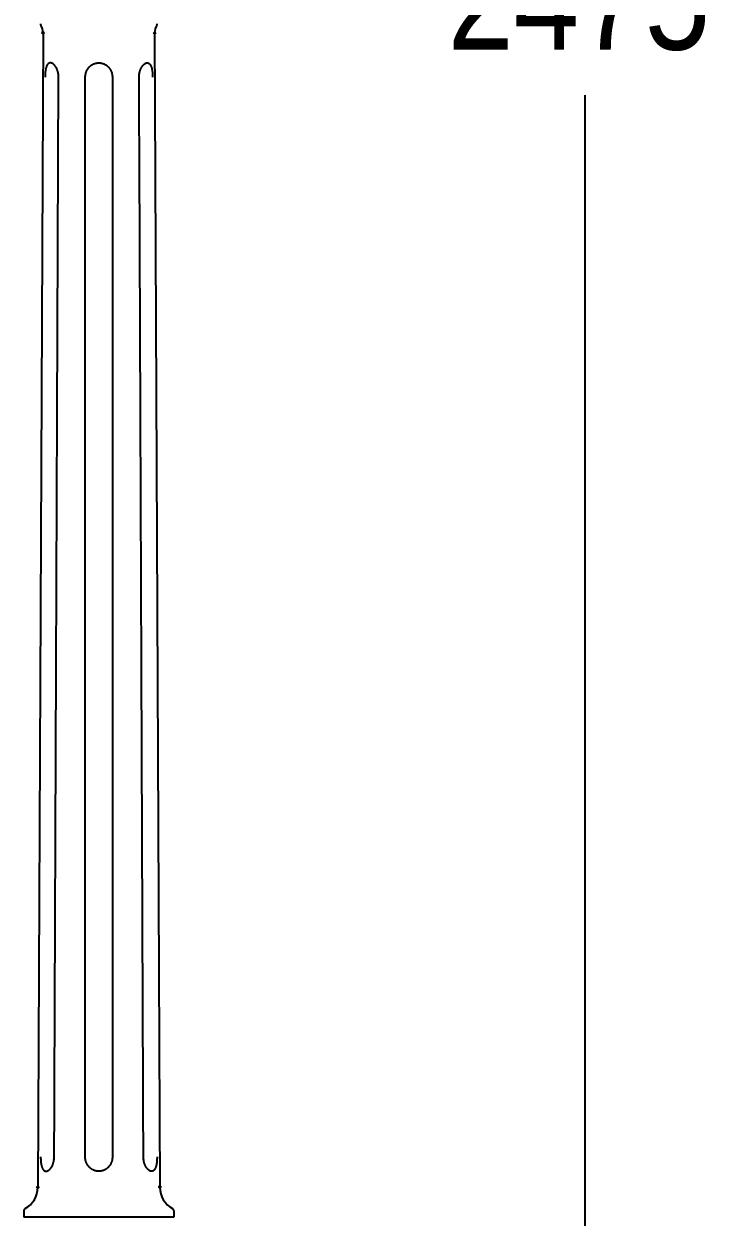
# Model space of a CAD drawing. Extents: x 0 to 64, y 0 to 337.
# Drawn here: x 12.2 to 64.4, y 91.5 to 182.9 of the extents above; entities that cross this region are included whole.
import ezdxf

# ---------------------------------------------------------------- set-up
doc = ezdxf.new("R2010")
doc.units = 0
doc.layers.add('LIVELLO_1', color=160, linetype='Continuous')
doc.styles.add('STD', font='txt')

# ---------------------------------------------------------------- blocks, each defined once
blk = doc.blocks.new('AI9-BLK1')
at = {"layer": 'LIVELLO_1', "color": 7}
for p, q in [((-18.347, 13.765), (-18.749, -74.662)), ((-9.792, 13.765), (-9.394, -74.662)), ((23.183, 9.004), (23.183, -148.892)), ((-19.817, -76.467), (-19.817, -76.945)), ((-8.323, -76.467), (-8.323, -76.945)), ((-8.323, -76.945), (-19.817, -76.945))]:
    blk.add_line(p, q, dxfattribs=at)
blk.add_circle((-9.392, -74.619), 0.0618, dxfattribs=at)
for centre, major_axis, ratio in [((-18.348, 13.772), (0.0013, -0.0639), 0.952636), ((-9.793, 13.765), (0.0618, 0), 0.951211), ((-18.747, -74.662), (0.0626, 0), 0.963145)]:
    blk.add_ellipse(centre, major_axis=major_axis, ratio=ratio, dxfattribs=at)
for points in [[(-18.548, 14.46), (-18.548, 14.42), (-18.536, 14.383), (-18.516, 14.348)], [(-18.347, 13.765), (-18.347, 13.973), (-18.405, 14.177), (-18.516, 14.348)], [(-9.625, 14.348), (-9.735, 14.177), (-9.792, 13.973), (-9.792, 13.765)], [(-9.625, 14.348), (-9.603, 14.383), (-9.592, 14.42), (-9.592, 14.46)], [(-19.714, -76.291), (-19.122, -75.964), (-18.751, -75.34), (-18.749, -74.662)], [(-9.394, -74.662), (-9.389, -75.34), (-9.019, -75.964), (-8.424, -76.291)], [(-19.714, -76.291), (-19.778, -76.328), (-19.817, -76.394), (-19.817, -76.467)], [(-8.323, -76.467), (-8.323, -76.394), (-8.361, -76.328), (-8.424, -76.291)]]:
    blk.add_open_spline(points, degree=3, dxfattribs=at)
for points, knots in [([(-17.159, 10.379), (-17.159, 10.42), (-17.159, 10.461), (-17.162, 10.501), (-17.166, 10.537), (-17.169, 10.572), (-17.173, 10.613), (-17.178, 10.642), (-17.186, 10.67), (-17.188, 10.697), (-17.195, 10.723), (-17.201, 10.748), (-17.206, 10.777), (-17.211, 10.795), (-17.217, 10.816), (-17.222, 10.835), (-17.23, 10.853), (-17.233, 10.871), (-17.242, 10.89), (-17.244, 10.91), (-17.253, 10.929), (-17.26, 10.947), (-17.268, 10.967), (-17.277, 10.983), (-17.282, 11.001), (-17.291, 11.02), (-17.298, 11.041), (-17.308, 11.054), (-17.317, 11.072), (-17.326, 11.089), (-17.335, 11.105), (-17.345, 11.123), (-17.353, 11.137), (-17.362, 11.153), (-17.371, 11.166), (-17.381, 11.182), (-17.392, 11.199), (-17.4, 11.212), (-17.409, 11.223), (-17.421, 11.235), (-17.428, 11.247), (-17.44, 11.26), (-17.449, 11.276), (-17.459, 11.286), (-17.468, 11.295), (-17.479, 11.306), (-17.487, 11.315), (-17.497, 11.327), (-17.508, 11.336), (-17.515, 11.347), (-17.526, 11.354), (-17.535, 11.363), (-17.546, 11.372), (-17.555, 11.379), (-17.564, 11.384), (-17.575, 11.393), (-17.584, 11.4), (-17.593, 11.406), (-17.602, 11.411), (-17.612, 11.418), (-17.623, 11.423), (-17.631, 11.429), (-17.64, 11.434), (-17.648, 11.439), (-17.661, 11.441), (-17.668, 11.448), (-17.679, 11.452), (-17.686, 11.452), (-17.695, 11.457), (-17.706, 11.461), (-17.713, 11.461), (-17.723, 11.464), (-17.733, 11.468), (-17.739, 11.468), (-17.746, 11.468), (-17.758, 11.47), (-17.758, 11.47), (-17.782, 11.47), (-17.782, 11.47), (-17.782, 11.47), (-17.808, 11.47), (-17.808, 11.47), (-17.815, 11.47), (-17.824, 11.468), (-17.832, 11.468), (-17.843, 11.464), (-17.85, 11.461), (-17.857, 11.461), (-17.866, 11.457), (-17.872, 11.452), (-17.879, 11.452), (-17.888, 11.448), (-17.895, 11.441), (-17.902, 11.439), (-17.91, 11.434), (-17.917, 11.429), (-17.926, 11.423), (-17.933, 11.418), (-17.941, 11.411), (-17.948, 11.406), (-17.956, 11.4), (-17.963, 11.393), (-17.966, 11.388), (-17.973, 11.379), (-17.982, 11.372), (-17.99, 11.363), (-17.996, 11.354), (-18.001, 11.347), (-18.01, 11.336), (-18.017, 11.327), (-18.023, 11.315), (-18.028, 11.306), (-18.036, 11.295), (-18.039, 11.286), (-18.048, 11.276), (-18.052, 11.26), (-18.06, 11.247), (-18.065, 11.235), (-18.07, 11.223), (-18.076, 11.212), (-18.081, 11.199), (-18.088, 11.182), (-18.093, 11.166), (-18.098, 11.153), (-18.103, 11.137), (-18.108, 11.123), (-18.112, 11.105), (-18.116, 11.088), (-18.121, 11.072), (-18.124, 11.054), (-18.132, 11.036), (-18.136, 11.02), (-18.138, 11.001), (-18.143, 10.983), (-18.147, 10.963), (-18.15, 10.944), (-18.154, 10.929), (-18.155, 10.91), (-18.157, 10.89), (-18.161, 10.871), (-18.164, 10.853), (-18.166, 10.835), (-18.17, 10.816), (-18.172, 10.795), (-18.172, 10.777), (-18.176, 10.748), (-18.181, 10.723), (-18.183, 10.697), (-18.185, 10.667), (-18.188, 10.642), (-18.188, 10.613), (-18.192, 10.572), (-18.192, 10.537), (-18.194, 10.501), (-18.194, 10.461), (-18.194, 10.42), (-18.194, 10.379)], [0, 0, 0, 0, 1, 1, 1, 2, 2, 2, 3, 3, 3, 4, 4, 4, 5, 5, 5, 6, 6, 6, 7, 7, 7, 8, 8, 8, 9, 9, 9, 10, 10, 10, 11, 11, 11, 12, 12, 12, 13, 13, 13, 14, 14, 14, 15, 15, 15, 16, 16, 16, 17, 17, 17, 18, 18, 18, 19, 19, 19, 20, 20, 20, 21, 21, 21, 22, 22, 22, 23, 23, 23, 24, 24, 24, 25, 25, 25, 26, 26, 26, 27, 27, 27, 28, 28, 28, 29, 29, 29, 30, 30, 30, 31, 31, 31, 32, 32, 32, 33, 33, 33, 34, 34, 34, 35, 35, 35, 36, 36, 36, 37, 37, 37, 38, 38, 38, 39, 39, 39, 40, 40, 40, 41, 41, 41, 42, 42, 42, 43, 43, 43, 44, 44, 44, 45, 45, 45, 46, 46, 46, 47, 47, 47, 48, 48, 48, 49, 49, 49, 50, 50, 50, 51, 51, 51, 52, 52, 52, 52]), ([(-15.107, 10.379), (-15.107, 10.414), (-15.105, 10.455), (-15.101, 10.491), (-15.099, 10.526), (-15.093, 10.562), (-15.088, 10.597), (-15.079, 10.62), (-15.076, 10.649), (-15.069, 10.675), (-15.061, 10.7), (-15.054, 10.725), (-15.046, 10.752), (-15.038, 10.768), (-15.032, 10.786), (-15.026, 10.805), (-15.019, 10.821), (-15.012, 10.841), (-15.003, 10.858), (-14.994, 10.874), (-14.984, 10.896), (-14.979, 10.91), (-14.965, 10.929), (-14.959, 10.947), (-14.946, 10.963), (-14.936, 10.983), (-14.927, 10.999), (-14.914, 11.013), (-14.903, 11.029), (-14.89, 11.048), (-14.88, 11.064), (-14.868, 11.08), (-14.855, 11.095), (-14.841, 11.109), (-14.83, 11.125), (-14.817, 11.141), (-14.803, 11.157), (-14.79, 11.166), (-14.775, 11.182), (-14.761, 11.196), (-14.748, 11.212), (-14.734, 11.221), (-14.719, 11.233), (-14.705, 11.246), (-14.689, 11.258), (-14.673, 11.269), (-14.659, 11.281), (-14.642, 11.29), (-14.63, 11.299), (-14.614, 11.31), (-14.6, 11.317), (-14.585, 11.327), (-14.569, 11.336), (-14.553, 11.347), (-14.537, 11.354), (-14.524, 11.363), (-14.508, 11.37), (-14.493, 11.375), (-14.479, 11.384), (-14.463, 11.391), (-14.448, 11.397), (-14.434, 11.404), (-14.418, 11.409), (-14.404, 11.411), (-14.392, 11.418), (-14.375, 11.423), (-14.362, 11.429), (-14.342, 11.434), (-14.321, 11.439), (-14.3, 11.445), (-14.281, 11.448), (-14.259, 11.452), (-14.239, 11.457), (-14.212, 11.461), (-14.186, 11.468), (-14.159, 11.468), (-14.128, 11.47), (-14.1, 11.47), (-14.069, 11.47)], [0, 0, 0, 0, 1, 1, 1, 2, 2, 2, 3, 3, 3, 4, 4, 4, 5, 5, 5, 6, 6, 6, 7, 7, 7, 8, 8, 8, 9, 9, 9, 10, 10, 10, 11, 11, 11, 12, 12, 12, 13, 13, 13, 14, 14, 14, 15, 15, 15, 16, 16, 16, 17, 17, 17, 18, 18, 18, 19, 19, 19, 20, 20, 20, 21, 21, 21, 22, 22, 22, 23, 23, 23, 24, 24, 24, 25, 25, 25, 26, 26, 26, 26]), ([(-14.069, 11.47), (-14.038, 11.47), (-14.012, 11.47), (-13.982, 11.468), (-13.957, 11.468), (-13.927, 11.461), (-13.902, 11.457), (-13.88, 11.452), (-13.861, 11.448), (-13.838, 11.445), (-13.819, 11.439), (-13.8, 11.434), (-13.779, 11.429), (-13.766, 11.423), (-13.75, 11.418), (-13.736, 11.411), (-13.72, 11.409), (-13.708, 11.404), (-13.693, 11.397), (-13.679, 11.391), (-13.664, 11.384), (-13.649, 11.375), (-13.633, 11.372), (-13.616, 11.363), (-13.602, 11.358), (-13.588, 11.347), (-13.573, 11.336), (-13.557, 11.327), (-13.54, 11.317), (-13.526, 11.311), (-13.511, 11.299), (-13.497, 11.29), (-13.48, 11.281), (-13.465, 11.271), (-13.451, 11.258), (-13.437, 11.247), (-13.424, 11.235), (-13.408, 11.223), (-13.394, 11.212), (-13.378, 11.196), (-13.366, 11.182), (-13.351, 11.169), (-13.338, 11.157), (-13.326, 11.141), (-13.309, 11.125), (-13.298, 11.109), (-13.286, 11.095), (-13.271, 11.08), (-13.26, 11.064), (-13.249, 11.048), (-13.236, 11.033), (-13.226, 11.013), (-13.215, 11.001), (-13.203, 10.983), (-13.193, 10.963), (-13.184, 10.947), (-13.175, 10.929), (-13.16, 10.91), (-13.154, 10.896), (-13.146, 10.874), (-13.137, 10.858), (-13.127, 10.841), (-13.12, 10.821), (-13.113, 10.805), (-13.109, 10.786), (-13.102, 10.768), (-13.092, 10.752), (-13.085, 10.725), (-13.078, 10.7), (-13.071, 10.675), (-13.064, 10.649), (-13.06, 10.626), (-13.054, 10.597), (-13.047, 10.565), (-13.04, 10.526), (-13.038, 10.491), (-13.035, 10.455), (-13.033, 10.414), (-13.033, 10.379)], [0, 0, 0, 0, 1, 1, 1, 2, 2, 2, 3, 3, 3, 4, 4, 4, 5, 5, 5, 6, 6, 6, 7, 7, 7, 8, 8, 8, 9, 9, 9, 10, 10, 10, 11, 11, 11, 12, 12, 12, 13, 13, 13, 14, 14, 14, 15, 15, 15, 16, 16, 16, 17, 17, 17, 18, 18, 18, 19, 19, 19, 20, 20, 20, 21, 21, 21, 22, 22, 22, 23, 23, 23, 24, 24, 24, 25, 25, 25, 26, 26, 26, 26]), ([(-10.981, 10.379), (-10.981, 10.42), (-10.981, 10.461), (-10.977, 10.501), (-10.974, 10.537), (-10.969, 10.572), (-10.966, 10.613), (-10.962, 10.642), (-10.957, 10.67), (-10.951, 10.697), (-10.944, 10.723), (-10.939, 10.752), (-10.933, 10.777), (-10.927, 10.795), (-10.922, 10.816), (-10.917, 10.835), (-10.91, 10.853), (-10.906, 10.871), (-10.897, 10.89), (-10.895, 10.91), (-10.886, 10.929), (-10.879, 10.947), (-10.872, 10.967), (-10.863, 10.986), (-10.857, 11.006), (-10.848, 11.02), (-10.841, 11.041), (-10.832, 11.056), (-10.823, 11.072), (-10.813, 11.089), (-10.804, 11.105), (-10.795, 11.123), (-10.786, 11.137), (-10.776, 11.153), (-10.768, 11.166), (-10.759, 11.182), (-10.748, 11.199), (-10.738, 11.212), (-10.729, 11.223), (-10.721, 11.235), (-10.712, 11.247), (-10.698, 11.26), (-10.689, 11.276), (-10.681, 11.286), (-10.673, 11.295), (-10.66, 11.306), (-10.651, 11.315), (-10.642, 11.327), (-10.632, 11.336), (-10.624, 11.347), (-10.613, 11.354), (-10.604, 11.363), (-10.593, 11.372), (-10.586, 11.379), (-10.575, 11.384), (-10.566, 11.391), (-10.555, 11.4), (-10.547, 11.406), (-10.537, 11.411), (-10.53, 11.418), (-10.516, 11.423), (-10.509, 11.429), (-10.5, 11.434), (-10.491, 11.439), (-10.483, 11.441), (-10.471, 11.448), (-10.464, 11.452), (-10.453, 11.452), (-10.444, 11.457), (-10.438, 11.461), (-10.426, 11.461), (-10.42, 11.464), (-10.41, 11.468), (-10.4, 11.468), (-10.393, 11.468), (-10.382, 11.47), (-10.382, 11.47), (-10.358, 11.47), (-10.358, 11.47), (-10.358, 11.47), (-10.331, 11.47), (-10.331, 11.47), (-10.324, 11.47), (-10.316, 11.468), (-10.308, 11.468), (-10.297, 11.464), (-10.289, 11.461), (-10.282, 11.461), (-10.273, 11.457), (-10.268, 11.452), (-10.26, 11.452), (-10.251, 11.448), (-10.243, 11.441), (-10.236, 11.439), (-10.229, 11.434), (-10.222, 11.429), (-10.212, 11.423), (-10.205, 11.418), (-10.198, 11.411), (-10.191, 11.406), (-10.184, 11.4), (-10.177, 11.391), (-10.173, 11.384), (-10.165, 11.379), (-10.156, 11.372), (-10.149, 11.363), (-10.144, 11.354), (-10.139, 11.347), (-10.129, 11.336), (-10.122, 11.327), (-10.118, 11.315), (-10.111, 11.306), (-10.104, 11.295), (-10.101, 11.286), (-10.091, 11.276), (-10.089, 11.26), (-10.08, 11.247), (-10.075, 11.235), (-10.069, 11.223), (-10.064, 11.212), (-10.058, 11.199), (-10.054, 11.182), (-10.045, 11.166), (-10.042, 11.153), (-10.037, 11.137), (-10.033, 11.123), (-10.028, 11.105), (-10.023, 11.088), (-10.02, 11.072), (-10.014, 11.054), (-10.007, 11.036), (-10.004, 11.02), (-10.002, 11.001), (-9.997, 10.983), (-9.993, 10.963), (-9.99, 10.944), (-9.988, 10.926), (-9.985, 10.91), (-9.983, 10.89), (-9.978, 10.871), (-9.974, 10.853), (-9.974, 10.835), (-9.969, 10.816), (-9.969, 10.795), (-9.967, 10.777), (-9.964, 10.748), (-9.96, 10.723), (-9.958, 10.697), (-9.955, 10.667), (-9.955, 10.642), (-9.951, 10.613), (-9.947, 10.572), (-9.947, 10.537), (-9.945, 10.501), (-9.945, 10.461), (-9.945, 10.42), (-9.945, 10.379)], [0, 0, 0, 0, 1, 1, 1, 2, 2, 2, 3, 3, 3, 4, 4, 4, 5, 5, 5, 6, 6, 6, 7, 7, 7, 8, 8, 8, 9, 9, 9, 10, 10, 10, 11, 11, 11, 12, 12, 12, 13, 13, 13, 14, 14, 14, 15, 15, 15, 16, 16, 16, 17, 17, 17, 18, 18, 18, 19, 19, 19, 20, 20, 20, 21, 21, 21, 22, 22, 22, 23, 23, 23, 24, 24, 24, 25, 25, 25, 26, 26, 26, 27, 27, 27, 28, 28, 28, 29, 29, 29, 30, 30, 30, 31, 31, 31, 32, 32, 32, 33, 33, 33, 34, 34, 34, 35, 35, 35, 36, 36, 36, 37, 37, 37, 38, 38, 38, 39, 39, 39, 40, 40, 40, 41, 41, 41, 42, 42, 42, 43, 43, 43, 44, 44, 44, 45, 45, 45, 46, 46, 46, 47, 47, 47, 48, 48, 48, 49, 49, 49, 50, 50, 50, 51, 51, 51, 52, 52, 52, 52]), ([(-17.487, -72.338), (-17.435, -58.554), (-17.379, -44.769), (-17.326, -30.982), (-17.268, -17.194), (-17.215, -3.406), (-17.159, 10.379)], [0, 0, 0, 0, 1, 1, 1, 2, 2, 2, 2]), ([(-15.112, -72.338), (-15.112, -58.554), (-15.109, -44.769), (-15.109, -30.982), (-15.107, -17.194), (-15.107, -3.406), (-15.107, 10.379)], [0, 0, 0, 0, 1, 1, 1, 2, 2, 2, 2]), ([(-13.033, 10.379), (-13.033, 10.379), (-13.033, -30.982), (-13.033, -30.982), (-13.031, -44.769), (-13.027, -58.554), (-13.027, -72.338)], [0, 0, 0, 0, 1, 1, 1, 2, 2, 2, 2]), ([(-10.651, -72.338), (-10.704, -58.554), (-10.761, -44.769), (-10.813, -30.982), (-10.872, -17.194), (-10.924, -3.406), (-10.981, 10.379)], [0, 0, 0, 0, 1, 1, 1, 2, 2, 2, 2]), ([(-18.53, -72.338), (-18.53, -72.338), (-18.53, -72.459), (-18.53, -72.459), (-18.53, -72.498), (-18.525, -72.535), (-18.525, -72.571), (-18.523, -72.601), (-18.522, -72.628), (-18.518, -72.66), (-18.514, -72.683), (-18.512, -72.709), (-18.51, -72.74), (-18.506, -72.757), (-18.506, -72.775), (-18.503, -72.793), (-18.499, -72.814), (-18.497, -72.834), (-18.496, -72.852), (-18.492, -72.869), (-18.487, -72.89), (-18.485, -72.91), (-18.48, -72.928), (-18.478, -72.947), (-18.473, -72.967), (-18.468, -72.981), (-18.465, -72.999), (-18.461, -73.013), (-18.457, -73.033), (-18.454, -73.049), (-18.449, -73.068), (-18.441, -73.079), (-18.44, -73.095), (-18.432, -73.109), (-18.428, -73.123), (-18.423, -73.139), (-18.417, -73.155), (-18.412, -73.168), (-18.407, -73.182), (-18.401, -73.194), (-18.397, -73.207), (-18.39, -73.219), (-18.381, -73.232), (-18.378, -73.24), (-18.37, -73.255), (-18.365, -73.264), (-18.359, -73.274), (-18.352, -73.285), (-18.345, -73.296), (-18.341, -73.305), (-18.332, -73.31), (-18.325, -73.317), (-18.317, -73.328), (-18.314, -73.338), (-18.305, -73.345), (-18.298, -73.352), (-18.291, -73.356), (-18.282, -73.365), (-18.275, -73.372), (-18.27, -73.374), (-18.259, -73.384), (-18.256, -73.386), (-18.246, -73.391), (-18.237, -73.399), (-18.23, -73.404), (-18.223, -73.408), (-18.214, -73.409), (-18.208, -73.413), (-18.199, -73.417), (-18.192, -73.42), (-18.185, -73.422), (-18.174, -73.422), (-18.164, -73.425), (-18.157, -73.427), (-18.15, -73.427), (-18.143, -73.427), (-18.132, -73.427), (-18.123, -73.432), (-18.116, -73.432), (-18.108, -73.432), (-18.098, -73.427), (-18.088, -73.427), (-18.081, -73.427), (-18.072, -73.427), (-18.061, -73.425), (-18.055, -73.422), (-18.043, -73.422), (-18.036, -73.42), (-18.027, -73.417), (-18.017, -73.413), (-18.01, -73.409), (-17.997, -73.408), (-17.99, -73.399), (-17.979, -73.395), (-17.972, -73.39), (-17.963, -73.386), (-17.954, -73.379), (-17.942, -73.374), (-17.933, -73.372), (-17.923, -73.365), (-17.916, -73.356), (-17.906, -73.349), (-17.895, -73.343), (-17.886, -73.333), (-17.877, -73.328), (-17.866, -73.317), (-17.857, -73.31), (-17.846, -73.301), (-17.839, -73.292), (-17.828, -73.281), (-17.819, -73.274), (-17.808, -73.262), (-17.799, -73.251), (-17.789, -73.24), (-17.781, -73.228), (-17.772, -73.216), (-17.758, -73.203), (-17.751, -73.194), (-17.739, -73.182), (-17.733, -73.164), (-17.725, -73.152), (-17.713, -73.139), (-17.704, -73.123), (-17.695, -73.109), (-17.686, -73.095), (-17.677, -73.079), (-17.668, -73.063), (-17.661, -73.049), (-17.65, -73.033), (-17.643, -73.013), (-17.633, -72.997), (-17.624, -72.981), (-17.619, -72.964), (-17.61, -72.947), (-17.602, -72.928), (-17.595, -72.91), (-17.586, -72.89), (-17.583, -72.869), (-17.575, -72.852), (-17.568, -72.834), (-17.562, -72.814), (-17.557, -72.793), (-17.551, -72.775), (-17.546, -72.757), (-17.543, -72.74), (-17.535, -72.709), (-17.526, -72.683), (-17.522, -72.66), (-17.517, -72.629), (-17.511, -72.601), (-17.508, -72.574), (-17.503, -72.535), (-17.497, -72.498), (-17.495, -72.462), (-17.492, -72.422), (-17.489, -72.381), (-17.487, -72.338)], [0, 0, 0, 0, 1, 1, 1, 2, 2, 2, 3, 3, 3, 4, 4, 4, 5, 5, 5, 6, 6, 6, 7, 7, 7, 8, 8, 8, 9, 9, 9, 10, 10, 10, 11, 11, 11, 12, 12, 12, 13, 13, 13, 14, 14, 14, 15, 15, 15, 16, 16, 16, 17, 17, 17, 18, 18, 18, 19, 19, 19, 20, 20, 20, 21, 21, 21, 22, 22, 22, 23, 23, 23, 24, 24, 24, 25, 25, 25, 26, 26, 26, 27, 27, 27, 28, 28, 28, 29, 29, 29, 30, 30, 30, 31, 31, 31, 32, 32, 32, 33, 33, 33, 34, 34, 34, 35, 35, 35, 36, 36, 36, 37, 37, 37, 38, 38, 38, 39, 39, 39, 40, 40, 40, 41, 41, 41, 42, 42, 42, 43, 43, 43, 44, 44, 44, 45, 45, 45, 46, 46, 46, 47, 47, 47, 48, 48, 48, 49, 49, 49, 50, 50, 50, 51, 51, 51, 52, 52, 52, 52]), ([(-14.069, -73.432), (-14.1, -73.427), (-14.13, -73.427), (-14.163, -73.427), (-14.186, -73.425), (-14.213, -73.422), (-14.241, -73.417), (-14.262, -73.413), (-14.283, -73.408), (-14.306, -73.404), (-14.324, -73.399), (-14.344, -73.39), (-14.366, -73.386), (-14.38, -73.379), (-14.394, -73.374), (-14.41, -73.372), (-14.423, -73.365), (-14.439, -73.361), (-14.451, -73.356), (-14.468, -73.349), (-14.484, -73.343), (-14.499, -73.333), (-14.513, -73.328), (-14.528, -73.32), (-14.545, -73.31), (-14.561, -73.305), (-14.576, -73.296), (-14.59, -73.285), (-14.602, -73.276), (-14.619, -73.269), (-14.632, -73.258), (-14.649, -73.248), (-14.663, -73.237), (-14.677, -73.228), (-14.694, -73.216), (-14.708, -73.203), (-14.719, -73.194), (-14.734, -73.182), (-14.75, -73.168), (-14.763, -73.155), (-14.775, -73.143), (-14.792, -73.127), (-14.803, -73.116), (-14.819, -73.104), (-14.83, -73.086), (-14.843, -73.07), (-14.855, -73.058), (-14.868, -73.042), (-14.88, -73.027), (-14.894, -73.01), (-14.906, -72.993), (-14.918, -72.976), (-14.928, -72.964), (-14.941, -72.944), (-14.95, -72.928), (-14.959, -72.91), (-14.97, -72.89), (-14.979, -72.869), (-14.99, -72.855), (-14.998, -72.835), (-15.006, -72.821), (-15.014, -72.802), (-15.021, -72.782), (-15.029, -72.766), (-15.036, -72.747), (-15.041, -72.729), (-15.048, -72.709), (-15.057, -72.688), (-15.064, -72.663), (-15.074, -72.633), (-15.078, -72.612), (-15.085, -72.583), (-15.088, -72.553), (-15.095, -72.523), (-15.103, -72.487), (-15.105, -72.454), (-15.109, -72.414), (-15.112, -72.377), (-15.112, -72.338)], [0, 0, 0, 0, 1, 1, 1, 2, 2, 2, 3, 3, 3, 4, 4, 4, 5, 5, 5, 6, 6, 6, 7, 7, 7, 8, 8, 8, 9, 9, 9, 10, 10, 10, 11, 11, 11, 12, 12, 12, 13, 13, 13, 14, 14, 14, 15, 15, 15, 16, 16, 16, 17, 17, 17, 18, 18, 18, 19, 19, 19, 20, 20, 20, 21, 21, 21, 22, 22, 22, 23, 23, 23, 24, 24, 24, 25, 25, 25, 26, 26, 26, 26]), ([(-13.027, -72.338), (-13.031, -72.377), (-13.033, -72.414), (-13.035, -72.454), (-13.038, -72.487), (-13.043, -72.523), (-13.051, -72.557), (-13.054, -72.583), (-13.062, -72.612), (-13.069, -72.635), (-13.074, -72.663), (-13.082, -72.688), (-13.091, -72.711), (-13.098, -72.732), (-13.104, -72.747), (-13.113, -72.766), (-13.12, -72.786), (-13.127, -72.802), (-13.137, -72.821), (-13.142, -72.839), (-13.151, -72.855), (-13.16, -72.875), (-13.171, -72.894), (-13.18, -72.91), (-13.193, -72.928), (-13.202, -72.944), (-13.213, -72.964), (-13.224, -72.979), (-13.236, -72.993), (-13.249, -73.01), (-13.26, -73.027), (-13.271, -73.042), (-13.284, -73.058), (-13.298, -73.07), (-13.309, -73.086), (-13.322, -73.104), (-13.336, -73.118), (-13.349, -73.127), (-13.364, -73.143), (-13.378, -73.155), (-13.391, -73.168), (-13.406, -73.182), (-13.42, -73.194), (-13.434, -73.203), (-13.449, -73.216), (-13.462, -73.228), (-13.479, -73.237), (-13.491, -73.248), (-13.507, -73.258), (-13.522, -73.269), (-13.538, -73.276), (-13.55, -73.285), (-13.566, -73.296), (-13.582, -73.305), (-13.597, -73.31), (-13.611, -73.32), (-13.626, -73.328), (-13.642, -73.333), (-13.654, -73.343), (-13.671, -73.349), (-13.687, -73.356), (-13.7, -73.361), (-13.717, -73.365), (-13.731, -73.372), (-13.746, -73.374), (-13.76, -73.379), (-13.775, -73.386), (-13.795, -73.39), (-13.815, -73.399), (-13.833, -73.404), (-13.857, -73.408), (-13.878, -73.413), (-13.899, -73.417), (-13.925, -73.422), (-13.953, -73.425), (-13.981, -73.427), (-14.01, -73.427), (-14.038, -73.427), (-14.069, -73.432)], [0, 0, 0, 0, 1, 1, 1, 2, 2, 2, 3, 3, 3, 4, 4, 4, 5, 5, 5, 6, 6, 6, 7, 7, 7, 8, 8, 8, 9, 9, 9, 10, 10, 10, 11, 11, 11, 12, 12, 12, 13, 13, 13, 14, 14, 14, 15, 15, 15, 16, 16, 16, 17, 17, 17, 18, 18, 18, 19, 19, 19, 20, 20, 20, 21, 21, 21, 22, 22, 22, 23, 23, 23, 24, 24, 24, 25, 25, 25, 26, 26, 26, 26]), ([(-9.609, -72.338), (-9.609, -72.338), (-9.609, -72.459), (-9.609, -72.459), (-9.613, -72.498), (-9.615, -72.535), (-9.615, -72.571), (-9.616, -72.601), (-9.618, -72.628), (-9.622, -72.656), (-9.625, -72.683), (-9.627, -72.709), (-9.629, -72.74), (-9.632, -72.757), (-9.634, -72.775), (-9.636, -72.793), (-9.64, -72.814), (-9.641, -72.834), (-9.643, -72.852), (-9.647, -72.869), (-9.653, -72.89), (-9.655, -72.905), (-9.66, -72.924), (-9.663, -72.944), (-9.667, -72.964), (-9.671, -72.981), (-9.674, -72.997), (-9.678, -73.013), (-9.681, -73.029), (-9.686, -73.049), (-9.691, -73.063), (-9.698, -73.079), (-9.702, -73.095), (-9.707, -73.109), (-9.711, -73.123), (-9.716, -73.139), (-9.724, -73.155), (-9.727, -73.164), (-9.733, -73.182), (-9.738, -73.194), (-9.745, -73.203), (-9.749, -73.219), (-9.758, -73.232), (-9.762, -73.24), (-9.769, -73.251), (-9.775, -73.262), (-9.78, -73.274), (-9.787, -73.285), (-9.794, -73.296), (-9.799, -73.305), (-9.807, -73.31), (-9.815, -73.317), (-9.822, -73.328), (-9.825, -73.338), (-9.834, -73.343), (-9.842, -73.352), (-9.849, -73.356), (-9.856, -73.365), (-9.863, -73.372), (-9.873, -73.374), (-9.88, -73.384), (-9.887, -73.386), (-9.893, -73.39), (-9.9, -73.395), (-9.907, -73.404), (-9.918, -73.408), (-9.925, -73.409), (-9.931, -73.413), (-9.94, -73.417), (-9.947, -73.42), (-9.955, -73.422), (-9.965, -73.422), (-9.974, -73.425), (-9.983, -73.427), (-9.99, -73.427), (-9.997, -73.427), (-10.007, -73.427), (-10.016, -73.432), (-10.023, -73.432), (-10.033, -73.432), (-10.042, -73.427), (-10.051, -73.427), (-10.058, -73.427), (-10.069, -73.427), (-10.078, -73.425), (-10.087, -73.422), (-10.096, -73.422), (-10.104, -73.42), (-10.115, -73.417), (-10.122, -73.413), (-10.129, -73.409), (-10.142, -73.408), (-10.149, -73.399), (-10.16, -73.395), (-10.167, -73.39), (-10.179, -73.386), (-10.186, -73.379), (-10.198, -73.374), (-10.205, -73.372), (-10.217, -73.365), (-10.224, -73.356), (-10.236, -73.349), (-10.243, -73.343), (-10.255, -73.338), (-10.262, -73.328), (-10.273, -73.317), (-10.283, -73.31), (-10.293, -73.301), (-10.3, -73.292), (-10.311, -73.281), (-10.32, -73.274), (-10.331, -73.262), (-10.34, -73.251), (-10.349, -73.24), (-10.358, -73.232), (-10.37, -73.219), (-10.382, -73.203), (-10.387, -73.194), (-10.4, -73.182), (-10.408, -73.164), (-10.417, -73.155), (-10.426, -73.139), (-10.435, -73.123), (-10.444, -73.109), (-10.453, -73.095), (-10.462, -73.079), (-10.471, -73.063), (-10.478, -73.049), (-10.49, -73.033), (-10.498, -73.013), (-10.506, -72.999), (-10.514, -72.981), (-10.521, -72.964), (-10.53, -72.947), (-10.537, -72.928), (-10.544, -72.91), (-10.553, -72.89), (-10.559, -72.869), (-10.564, -72.852), (-10.571, -72.834), (-10.579, -72.814), (-10.582, -72.793), (-10.587, -72.775), (-10.593, -72.757), (-10.597, -72.74), (-10.604, -72.709), (-10.613, -72.683), (-10.617, -72.66), (-10.624, -72.629), (-10.627, -72.601), (-10.632, -72.574), (-10.641, -72.535), (-10.642, -72.498), (-10.644, -72.462), (-10.648, -72.422), (-10.649, -72.381), (-10.651, -72.338)], [0, 0, 0, 0, 1, 1, 1, 2, 2, 2, 3, 3, 3, 4, 4, 4, 5, 5, 5, 6, 6, 6, 7, 7, 7, 8, 8, 8, 9, 9, 9, 10, 10, 10, 11, 11, 11, 12, 12, 12, 13, 13, 13, 14, 14, 14, 15, 15, 15, 16, 16, 16, 17, 17, 17, 18, 18, 18, 19, 19, 19, 20, 20, 20, 21, 21, 21, 22, 22, 22, 23, 23, 23, 24, 24, 24, 25, 25, 25, 26, 26, 26, 27, 27, 27, 28, 28, 28, 29, 29, 29, 30, 30, 30, 31, 31, 31, 32, 32, 32, 33, 33, 33, 34, 34, 34, 35, 35, 35, 36, 36, 36, 37, 37, 37, 38, 38, 38, 39, 39, 39, 40, 40, 40, 41, 41, 41, 42, 42, 42, 43, 43, 43, 44, 44, 44, 45, 45, 45, 46, 46, 46, 47, 47, 47, 48, 48, 48, 49, 49, 49, 50, 50, 50, 51, 51, 51, 52, 52, 52, 52])]:
    blk.add_open_spline(points, degree=3, knots=knots, dxfattribs=at)
at = {"layer": 'LIVELLO_1', "color": 7, "insert": (12.688, 20.371), "char_height": 7.88726, "attachment_point": 1, "style": 'STD'}
blk.add_mtext('\\fArial Narrow|b0|i0;\\H7.8873;\\C7;2475', dxfattribs=at)

msp = doc.modelspace()

# ---------------------------------------------------------------- block references
at = {"layer": 'LIVELLO_1', "color": 7}
msp.add_blockref('AI9-BLK1', (32.025091, 168.446394), dxfattribs=at)

doc.saveas('drawing.dxf')
